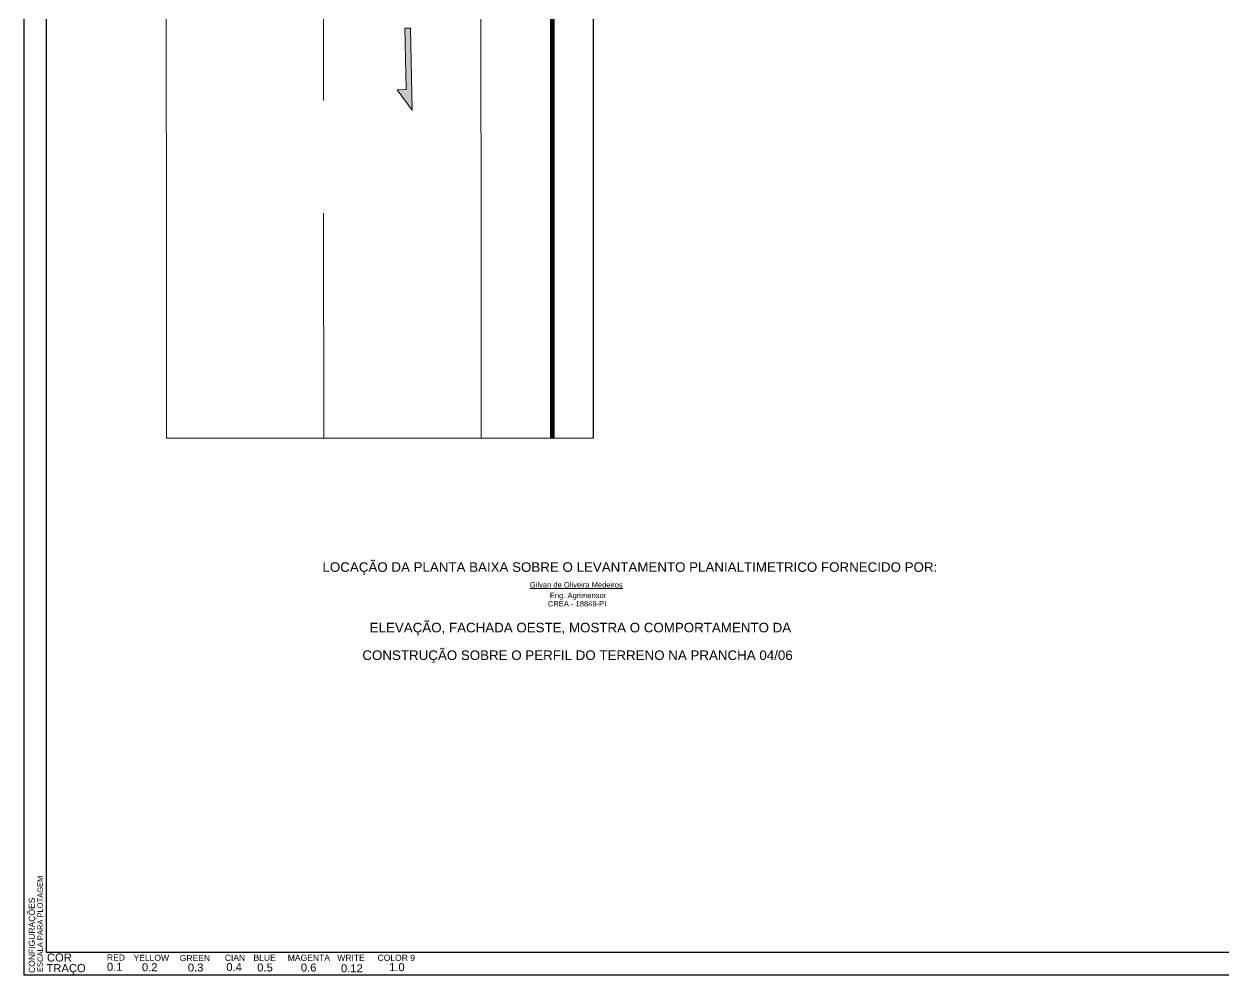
# Model space of a CAD drawing. Header units: millimetres. Extents: x 2182 to 2335, y 1488 to 1614.
# Drawn here: x 2197.34 to 2224.01, y 1552.14 to 1573.28 of the extents above; entities that cross this region are included whole.
import ezdxf

# ---------------------------------------------------------------- set-up
doc = ezdxf.new("R2010")
doc.units = ezdxf.units.MM
doc.linetypes.add('DASHED', pattern=[0.75, 0.5, -0.25])
for name, color, linetype in [('17-PRANCHA', 7, 'Continuous'), ('CARIMBO', 7, 'Continuous'), ('TEXTOS', 7, 'Continuous')]:
    doc.layers.add(name, color=color, linetype=linetype)
doc.styles.add('Arial', font='arial.ttf')
doc.styles.add('Style-Arial', font='arial.ttf')
doc.styles.add('Swis721 Lt BT', font='swissl.ttf')

# ---------------------------------------------------------------- blocks, each defined once
blk = doc.blocks.new('S')
at = {"layer": 'CARIMBO', "color": 0, "linetype": 'Continuous', "lineweight": 5, "char_height": 2, "width": 58.289, "attachment_point": 1, "line_spacing_factor": 0.722892, "style": 'Style-Arial'}
for s, insert in [('      {\\LGilvan de Oliveira Medeiros}', (373, 22.45)), ('Eng. Agrimensor', (385.06, 18.52)), ('                        CREA - 18849-PI', (365.69, 15.46))]:
    blk.add_mtext(s, dxfattribs=dict(at, insert=insert))

msp = doc.modelspace()

# ---------------------------------------------------------------- hatches: boundary and pattern name
at = {"lineweight": 5}
h = msp.add_hatch(color=4, dxfattribs=at)
h.dxf.hatch_style = 1
h.paths.add_polyline_path([(2205.931, 1573.186), (2205.972, 1571.361), (2205.638, 1571.816), (2205.84, 1571.82), (2205.811, 1573.182)])

# ---------------------------------------------------------------- linework, layer by layer
at = {"color": 1, "linetype": 'Continuous'}
msp.add_line((2209.997, 1579.232), (2209.997, 1564.076), dxfattribs=at)
at = {"color": 6, "linetype": 'Continuous'}
for points in [[(2197.344, 1610.541), (2280.144, 1610.541), (2280.144, 1552.141), (2197.344, 1552.141)], [(2197.844, 1610.041), (2279.644, 1610.041), (2279.644, 1552.641), (2197.844, 1552.641)]]:
    msp.add_lwpolyline(points, close=True, dxfattribs=at)
at = {"lineweight": 5, "flags": 128}
for points in [[(2200.509, 1564.074), (2200.488, 1604.835)], [(2207.507, 1564.076), (2207.482, 1604.835)], [(2209.991, 1564.076), (2200.509, 1564.074)]]:
    msp.add_lwpolyline(points, dxfattribs=at)
at = {"color": 2, "linetype": 'DASHED', "lineweight": 5, "ltscale": 10, "flags": 128}
msp.add_lwpolyline([(2204.007, 1564.075), (2203.982, 1604.835)], dxfattribs=at)
at = {"color": 5, "linetype": 'DASHED', "lineweight": 5, "ltscale": 15, "const_width": 0.1, "flags": 128}
msp.add_lwpolyline([(2209.088, 1604.835), (2209.088, 1564.076)], dxfattribs=at)
at = {"color": 4, "lineweight": 5}
msp.add_lwpolyline([(2205.931, 1573.186), (2205.972, 1571.361), (2205.638, 1571.816), (2205.84, 1571.82), (2205.811, 1573.182)], close=True, dxfattribs=at)

# ---------------------------------------------------------------- block references
at = {"lineweight": 5, "xscale": 0.0602020842920865, "yscale": 0.0602020842920865, "zscale": 0.0602020842920865}
msp.add_blockref('S', (2185.85, 1559.523), dxfattribs=at)

# ---------------------------------------------------------------- texts
at = {"layer": '17-PRANCHA', "color": 2, "style": 'Arial'}
msp.add_text('ESCALA PARA PLOTAGEM', height=0.12, rotation=90, dxfattribs=at).set_placement((2197.763, 1552.208))
at = {"layer": '17-PRANCHA', "style": 'Arial'}
msp.add_text('CONFIGURAÇÕES', height=0.1358, rotation=90, dxfattribs=at).set_placement((2197.586, 1552.186))
for s, height, p in [('COR', 0.1779, (2197.854, 1552.441)), ('WRITE', 0.1358, (2204.307, 1552.456)), ('TRAÇO', 0.1779, (2197.844, 1552.205)), ('0.1', 0.1779, (2199.188, 1552.235)), ('0.2', 0.1779, (2199.965, 1552.226)), ('0.3', 0.1779, (2200.986, 1552.218)), ('0.4', 0.1779, (2201.841, 1552.229)), ('0.5', 0.1779, (2202.528, 1552.218)), ('0.6', 0.1779, (2203.497, 1552.218)), ('0.12', 0.1779, (2204.389, 1552.202))]:
    msp.add_text(s, height=height, dxfattribs=at).set_placement(p)
at = {"layer": '17-PRANCHA', "color": 1, "style": 'Arial'}
msp.add_text('RED', height=0.1358, dxfattribs=at).set_placement((2199.188, 1552.462))
at = {"layer": '17-PRANCHA', "color": 2, "style": 'Arial'}
msp.add_text('YELLOW', height=0.1358, dxfattribs=at).set_placement((2199.778, 1552.454))
at = {"layer": '17-PRANCHA', "color": 3, "style": 'Arial'}
msp.add_text('GREEN', height=0.1358, dxfattribs=at).set_placement((2200.806, 1552.45))
at = {"layer": '17-PRANCHA', "color": 4, "style": 'Arial'}
msp.add_text('CIAN', height=0.1358, dxfattribs=at).set_placement((2201.806, 1552.456))
at = {"layer": '17-PRANCHA', "color": 5, "style": 'Arial'}
msp.add_text('BLUE', height=0.1358, dxfattribs=at).set_placement((2202.443, 1552.456))
at = {"layer": '17-PRANCHA', "color": 6, "style": 'Arial'}
msp.add_text('MAGENTA', height=0.1358, dxfattribs=at).set_placement((2203.207, 1552.456))
at = {"layer": '17-PRANCHA', "color": 9, "style": 'Arial'}
for s, height, p in [('COLOR 9', 0.1358, (2205.202, 1552.456)), ('1.0', 0.1779, (2205.458, 1552.227))]:
    msp.add_text(s, height=height, dxfattribs=at).set_placement(p)
at = {"layer": 'TEXTOS', "color": 3, "style": 'Swis721 Lt BT'}
for s, p in [('LOCAÇÃO DA PLANTA BAIXA SOBRE O LEVANTAMENTO PLANIALTIMETRICO FORNECIDO POR: ', (2203.978, 1561.102)), ('ELEVAÇÃO, FACHADA OESTE, MOSTRA O COMPORTAMENTO DA ', (2205.028, 1559.757)), ('CONSTRUÇÃO SOBRE O PERFIL DO TERRENO NA PRANCHA 04/06', (2204.865, 1559.143))]:
    msp.add_text(s, height=0.2121, dxfattribs=at).set_placement(p)

doc.saveas('drawing.dxf')
